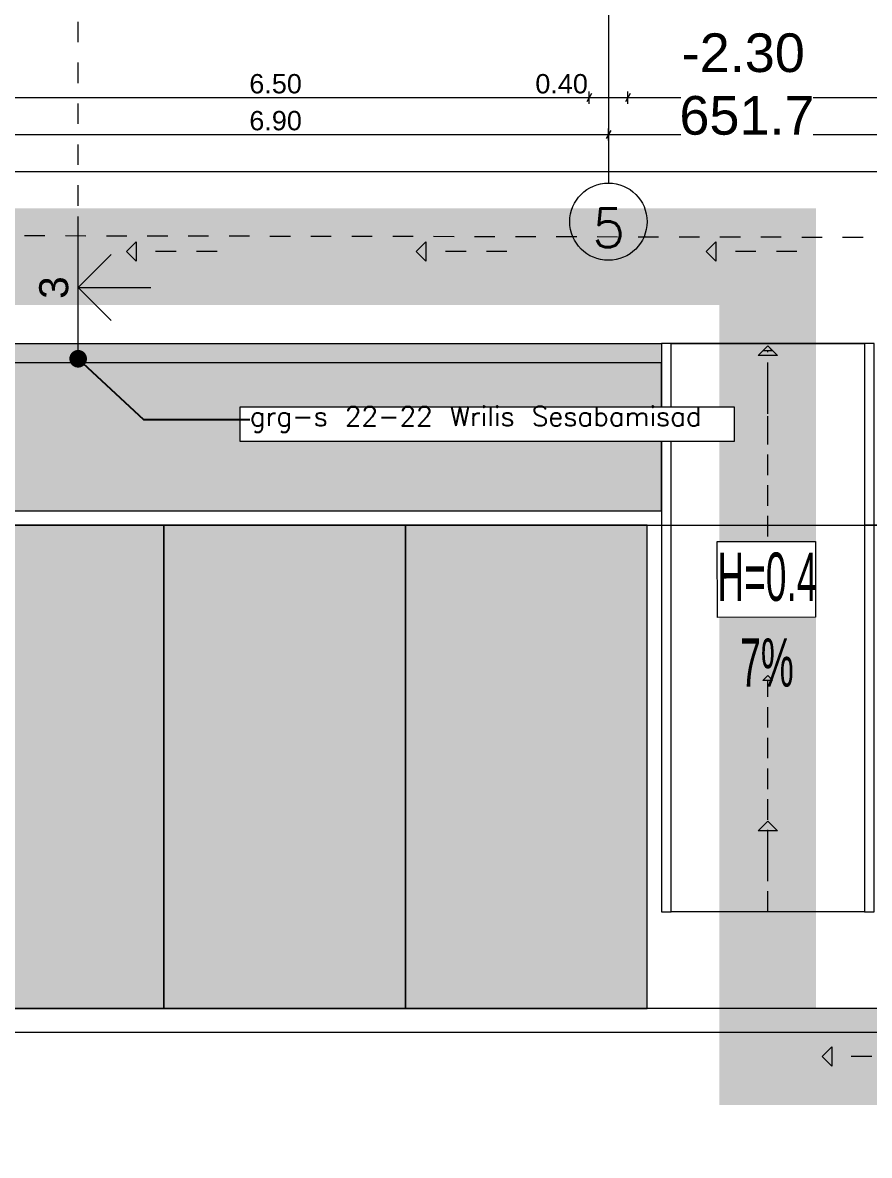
# Model space of a CAD drawing. Header units: millimetres. Extents: x 475616349 to 476941521, y 4620115302 to 4621446928.
# Drawn here: x 476519345 to 476528108, y 4620370351 to 4620382074 of the extents above; entities that cross this region are included whole.
import ezdxf

# ---------------------------------------------------------------- set-up
doc = ezdxf.new("R2010")
doc.units = ezdxf.units.MM
doc.header["$MEASUREMENT"] = 0
doc.set_wipeout_variables(frame=1)
for name, pattern in [('Dashed', [423.333333, 211.666667, -211.666667]), ('Hidden Line', [317.5, 211.666667, -105.833333]), ('Wipeout_Contour', [1000, 0, -1000])]:
    doc.linetypes.add(name, pattern=pattern)
for name, color, linetype, lineweight in [('0_Pen_No__42_Pen_No__250_Pen_No__5', 5, 'Continuous', 0), ('Annotation - Text_Pen_No__7_Pen_No__5', 5, 'Continuous', 0), ('New_._Pen_No__250', 7, 'Continuous', 0), ('New_._Pen_No__5', 5, 'Continuous', 0), ('New_004-КРАСНЫЕ_ОТМЕТКИ_Pen_No__4', 7, 'Continuous', 0), ('New_0_Pen_No__5', 5, 'Continuous', 0), ('New_2D Drafting - General_Pen_No__250_Pen_No__7_Pen_No__250', 7, 'Continuous', 0), ('New_2D Drafting - General_Pen_No__250_Pen_No__7_Pen_No__7', 7, 'Continuous', 0), ('New_2D Drafting - General_Pen_No__2_Pen_No__5', 5, 'Continuous', 0), ('New_Annotation - Text_Pen_No__1', 1, 'Continuous', 0), ('New_Car-Art_Pen_No__40', 40, 'Continuous', 0), ('New_gza_Pen_No__250', 7, 'Continuous', 0), ('New_New_AUDIT_I_220901135917-1_Pen_No__12_Pen_No__42', 250, 'Continuous', 0), ('New_shenobebi_Pen_No__5', 5, 'Continuous', 0), ('New_Structural - Bearing_Pen_No__4', 7, 'Continuous', 0), ('New_zoma_Pen_No__1', 1, 'Continuous', 0), ('New_ნავეთების კონტურები გრგ2_Pen_No__1', 1, 'Continuous', 0), ('New_საბავშვო მოედნები_Pen_No__250', 7, 'Continuous', 0), ('New_საბავშვო მოედნები_Pen_No__255', 255, 'Continuous', 0), ('New_საბავშვო მოედნები_Pen_No__7', 7, 'Continuous', 0), ('zoma_Pen_No__142', 142, 'Continuous', 0), ('zoma_Pen_No__5_Pen_No__5', 5, 'Continuous', 0)]:
    doc.layers.add(name, color=color, linetype=linetype, lineweight=lineweight)
for name, color, linetype, lineweight, true_color in [('New_004-КРАСНЫЕ_ОТМЕТКИ_Pen_No__12', 7, 'Continuous', 0, 0x939598), ('New_2D Drafting - General_Pen_No__250_Pen_No__7_Pen_No__15', 7, 'Continuous', 0, 0xf8d731), ('New_საბავშვო მოედნები_Pen_No__12', 7, 'Continuous', 0, 0x939598), ('New_საბავშვო მოედნები_Pen_No__252', 7, 'Continuous', 0, 0x666666), ('New_საბავშვო მოედნები_Pen_No__26', 7, 'Continuous', 0, 0x719730)]:
    doc.layers.add(name, color=color, linetype=linetype, lineweight=lineweight, true_color=true_color)
for name, color, linetype in [('New_Car-Art', 7, 'Continuous'), ('New_zoma', 7, 'Continuous'), ('New_საბავშვო მოედნები', 7, 'Continuous'), ('zoma', 7, 'Continuous')]:
    doc.layers.add(name, color=color, linetype=linetype)
doc.styles.add('GENERATED_STYLE_1', font='arial.ttf')
doc.styles.add('GENERATED_STYLE_2', font='arial.ttf')
doc.dimstyles.new('GENERATED_STYLE__1', dxfattribs={"dimtxt": 200, "dimasz": 64.421331, "dimexe": 0.18, "dimexo": 3, "dimgap": 0.09, "dimtad": 1, "dimtih": 1, "dimtoh": 1, "dimlfac": 0.001, "dimzin": 0, "dimdsep": 46, "dimtxsty": 'GENERATED_STYLE_2', "dimblk": 'ARROWHEAD_2', "dimblk1": 'ARROWHEAD_2', "dimblk2": 'ARROWHEAD_2', "dimcen": 0.09, "dimclrd": 142, "dimclre": 142, "dimclrt": 142, "dimadec": 0, "dimazin": 0, "dimtfac": 1, "dimtdec": 4, "dimtmove": 0, "dimatfit": 3, "dimfxl": 1, "dimtolj": 1, "dimtzin": 0, "dimarcsym": 0})
doc.dimstyles.new('GENERATED_STYLE__10', dxfattribs={"dimtxt": 100, "dimasz": 68.640772, "dimexe": 0.18, "dimexo": 900, "dimgap": 0.09, "dimtad": 1, "dimtih": 1, "dimtoh": 1, "dimlfac": 0.001, "dimzin": 0, "dimdsep": 46, "dimtxsty": 'GENERATED_STYLE_2', "dimblk": 'ARROWHEAD_2', "dimblk1": 'ARROWHEAD_2', "dimblk2": 'ARROWHEAD_2', "dimcen": 0.09, "dimclrd": 7, "dimclre": 7, "dimclrt": 7, "dimadec": 0, "dimazin": 0, "dimtfac": 1, "dimtdec": 4, "dimtmove": 0, "dimatfit": 3, "dimfxl": 1, "dimtolj": 1, "dimtzin": 0, "dimarcsym": 0})
doc.dimstyles.new('GENERATED_STYLE__47', dxfattribs={"dimtxt": 0.18, "dimasz": 364.8, "dimexe": 0.18, "dimexo": 0.0625, "dimgap": 0.09, "dimtad": 0, "dimtih": 1, "dimtoh": 1, "dimdec": 4, "dimzin": 0, "dimdsep": 46, "dimcen": 0.09, "dimadec": 0, "dimazin": 0, "dimtfac": 1, "dimtdec": 4, "dimtmove": 0, "dimatfit": 3, "dimldrblk": 'ARROWHEAD_11', "dimfxl": 1, "dimtolj": 1, "dimtzin": 0, "dimarcsym": 0})
doc.dimstyles.new('GENERATED_STYLE__53', dxfattribs={"dimtxt": 279.999995, "dimasz": 64.421331, "dimexe": 0.18, "dimexo": 3, "dimgap": 0.09, "dimtad": 1, "dimlfac": 0.001, "dimzin": 0, "dimdsep": 46, "dimtxsty": 'GENERATED_STYLE_1', "dimblk": 'ARROWHEAD_2', "dimblk1": 'ARROWHEAD_2', "dimblk2": 'ARROWHEAD_2', "dimcen": 0.09, "dimclrd": 1, "dimclre": 1, "dimclrt": 1, "dimadec": 0, "dimazin": 0, "dimtfac": 1, "dimtdec": 4, "dimtmove": 2, "dimatfit": 3, "dimfxl": 1, "dimtolj": 1, "dimtzin": 0, "dimarcsym": 0})

# ---------------------------------------------------------------- blocks, each defined once
blk = doc.blocks.new('Line_15', base_point=(476527057, 4620372872))
at = {"layer": 'New_საბავშვო მოედნები_Pen_No__250', "color": 7, "linetype": 'Hidden Line', "lineweight": 0}
blk.add_line((476527057, 4620372872), (476527057, 4620375266), dxfattribs=at)
at = {"layer": 'New_საბავშვო მოედნები_Pen_No__252', "color": 251, "linetype": 'Continuous', "lineweight": 0, "true_color": 0x666666}
for p, q in [((476527057, 4620375316), (476527007, 4620375266)), ((476527057, 4620375316), (476527107, 4620375266)), ((476527107, 4620375266), (476527007, 4620375266))]:
    blk.add_line(p, q, dxfattribs=at)
blk = doc.blocks.new('Line_19', base_point=(476527057, 4620376439))
at = {"layer": 'New_საბავშვო მოედნები_Pen_No__250', "color": 7, "linetype": 'Hidden Line', "lineweight": 0}
blk.add_line((476527057, 4620376439), (476527057, 4620378677), dxfattribs=at)
at = {"layer": 'New_საბავშვო მოედნები_Pen_No__252', "color": 251, "linetype": 'Continuous', "lineweight": 0, "true_color": 0x666666}
for p, q in [((476527057, 4620378727), (476527007, 4620378677)), ((476527057, 4620378727), (476527107, 4620378677)), ((476527107, 4620378677), (476527007, 4620378677))]:
    blk.add_line(p, q, dxfattribs=at)
blk = doc.blocks.new('Line_28', base_point=(476528556, 4620371372))
at = {"layer": 'New_Car-Art_Pen_No__40', "linetype": 'Continuous', "lineweight": 0}
blk.add_hatch(color=40, dxfattribs=at).paths.add_polyline_path([(476527618, 4620371372), (476527718, 4620371272), (476527718, 4620371472)])
at = {"layer": 'New_Car-Art_Pen_No__40', "color": 40, "linetype": 'Continuous', "lineweight": 0}
for p, q in [((476527618, 4620371372), (476527718, 4620371472)), ((476527718, 4620371472), (476527718, 4620371272)), ((476527618, 4620371372), (476527718, 4620371272))]:
    blk.add_line(p, q, dxfattribs=at)
at = {"layer": 'New_Car-Art_Pen_No__40', "color": 40, "linetype": 'Dashed', "lineweight": 0}
blk.add_line((476528556, 4620371372), (476527718, 4620371372), dxfattribs=at)
blk = doc.blocks.new('Line_29', base_point=(476527057, 4620372872))
at = {"layer": 'New_Car-Art_Pen_No__40', "linetype": 'Continuous', "lineweight": 0}
blk.add_hatch(color=40, dxfattribs=at).paths.add_polyline_path([(476527057, 4620373810), (476526957, 4620373710), (476527157, 4620373710)])
at = {"layer": 'New_Car-Art_Pen_No__40', "color": 40, "linetype": 'Continuous', "lineweight": 0}
for p, q in [((476527057, 4620373810), (476526957, 4620373710)), ((476527057, 4620373810), (476527157, 4620373710)), ((476527157, 4620373710), (476526957, 4620373710))]:
    blk.add_line(p, q, dxfattribs=at)
at = {"layer": 'New_Car-Art_Pen_No__40', "color": 40, "linetype": 'Dashed', "lineweight": 0}
blk.add_line((476527057, 4620372872), (476527057, 4620373710), dxfattribs=at)
blk = doc.blocks.new('Line_30', base_point=(476527057, 4620377789))
at = {"layer": 'New_Car-Art_Pen_No__40', "linetype": 'Continuous', "lineweight": 0}
blk.add_hatch(color=40, dxfattribs=at).paths.add_polyline_path([(476527057, 4620378727), (476526957, 4620378627), (476527157, 4620378627)])
at = {"layer": 'New_Car-Art_Pen_No__40', "color": 40, "linetype": 'Continuous', "lineweight": 0}
for p, q in [((476527057, 4620378727), (476526957, 4620378627)), ((476527057, 4620378727), (476527157, 4620378627)), ((476527157, 4620378627), (476526957, 4620378627))]:
    blk.add_line(p, q, dxfattribs=at)
at = {"layer": 'New_Car-Art_Pen_No__40', "color": 40, "linetype": 'Dashed', "lineweight": 0}
blk.add_line((476527057, 4620377789), (476527057, 4620378627), dxfattribs=at)
blk = doc.blocks.new('Line_31', base_point=(476527357, 4620379706))
at = {"layer": 'New_Car-Art_Pen_No__40', "linetype": 'Continuous', "lineweight": 0}
blk.add_hatch(color=40, dxfattribs=at).paths.add_polyline_path([(476526419, 4620379706), (476526519, 4620379606), (476526519, 4620379806)])
at = {"layer": 'New_Car-Art_Pen_No__40', "color": 40, "linetype": 'Continuous', "lineweight": 0}
for p, q in [((476526419, 4620379706), (476526519, 4620379806)), ((476526519, 4620379806), (476526519, 4620379606)), ((476526419, 4620379706), (476526519, 4620379606))]:
    blk.add_line(p, q, dxfattribs=at)
at = {"layer": 'New_Car-Art_Pen_No__40', "color": 40, "linetype": 'Dashed', "lineweight": 0}
blk.add_line((476527357, 4620379706), (476526519, 4620379706), dxfattribs=at)
blk = doc.blocks.new('Line_32', base_point=(476524357, 4620379706))
at = {"layer": 'New_Car-Art_Pen_No__40', "linetype": 'Continuous', "lineweight": 0}
blk.add_hatch(color=40, dxfattribs=at).paths.add_polyline_path([(476523419, 4620379706), (476523519, 4620379606), (476523519, 4620379806)])
at = {"layer": 'New_Car-Art_Pen_No__40', "color": 40, "linetype": 'Continuous', "lineweight": 0}
for p, q in [((476523419, 4620379706), (476523519, 4620379806)), ((476523519, 4620379806), (476523519, 4620379606)), ((476523419, 4620379706), (476523519, 4620379606))]:
    blk.add_line(p, q, dxfattribs=at)
at = {"layer": 'New_Car-Art_Pen_No__40', "color": 40, "linetype": 'Dashed', "lineweight": 0}
blk.add_line((476524357, 4620379706), (476523519, 4620379706), dxfattribs=at)
blk = doc.blocks.new('Line_33', base_point=(476521357, 4620379706))
at = {"layer": 'New_Car-Art_Pen_No__40', "linetype": 'Continuous', "lineweight": 0}
blk.add_hatch(color=40, dxfattribs=at).paths.add_polyline_path([(476520419, 4620379706), (476520519, 4620379606), (476520519, 4620379806)])
at = {"layer": 'New_Car-Art_Pen_No__40', "color": 40, "linetype": 'Continuous', "lineweight": 0}
for p, q in [((476520419, 4620379706), (476520519, 4620379806)), ((476520519, 4620379806), (476520519, 4620379606)), ((476520419, 4620379706), (476520519, 4620379606))]:
    blk.add_line(p, q, dxfattribs=at)
at = {"layer": 'New_Car-Art_Pen_No__40', "color": 40, "linetype": 'Dashed', "lineweight": 0}
blk.add_line((476521357, 4620379706), (476520519, 4620379706), dxfattribs=at)
blk = doc.blocks.new('*D1221', base_point=(476577134, 4620325126))
at = {"layer": 'zoma_Pen_No__142', "color": 142, "linetype": 'Continuous', "lineweight": 0, "transparency": 16777216}
for p, q in [((476518532, 4620380959), (476518483, 4620380874)), ((476518507, 4620380853), (476518507, 4620380980)), ((476525432, 4620380959), (476525383, 4620380874)), ((476525407, 4620380853), (476525407, 4620380980)), ((476518507, 4620380917), (476525407, 4620380917))]:
    blk.add_line(p, q, dxfattribs=at)
at = {"layer": 'zoma_Pen_No__142', "color": 142, "lineweight": 0, "transparency": 16777216, "insert": (476521691, 4620380957), "char_height": 200, "attachment_point": 7, "style": 'GENERATED_STYLE_2'}
blk.add_mtext('\\A1;{\\pql;\\fArial CYR|b0|i0|c204|p34;6.90}', dxfattribs=at)
blk = doc.blocks.new('ARROWHEAD_2')
at = {"color": 0, "linetype": 'Continuous', "lineweight": 0}
for p, q in [((0, 0), (-1, 0)), ((-0.38, -0.66), (0.38, 0.66))]:
    blk.add_line(p, q, dxfattribs=at)
blk = doc.blocks.new('*D1222', base_point=(476577134, 4620325126))
at = {"layer": 'zoma_Pen_No__142', "color": 142, "linetype": 'Continuous', "lineweight": 0, "transparency": 16777216}
for p, q in [((476525432, 4620380959), (476525383, 4620380874)), ((476525407, 4620380853), (476525407, 4620380980)), ((476532332, 4620380959), (476532283, 4620380874)), ((476532307, 4620380853), (476532307, 4620380980)), ((476525407, 4620380917), (476532307, 4620380917))]:
    blk.add_line(p, q, dxfattribs=at)
at = {"layer": 'zoma_Pen_No__142', "color": 142, "lineweight": 0, "transparency": 16777216, "insert": (476528591, 4620380957), "char_height": 200, "attachment_point": 7, "style": 'GENERATED_STYLE_2'}
blk.add_mtext('\\A1;{\\pql;\\fArial CYR|b0|i0|c204|p34;6.90}', dxfattribs=at)
blk = doc.blocks.new('*D1230', base_point=(476577134, 4620325126))
at = {"layer": 'zoma_Pen_No__142', "color": 142, "linetype": 'Continuous', "lineweight": 0, "transparency": 16777216}
for p, q in [((476497607, 4620380470), (476497607, 4620380598)), ((476539407, 4620380470), (476539407, 4620380598)), ((476497566, 4620380534), (476497607, 4620380534)), ((476497632, 4620380576), (476497583, 4620380492)), ((476497607, 4620380534), (476539407, 4620380534)), ((476539383, 4620380492), (476539432, 4620380576)), ((476539407, 4620380534), (476539449, 4620380534))]:
    blk.add_line(p, q, dxfattribs=at)
at = {"layer": 'zoma_Pen_No__142', "color": 142, "lineweight": 0, "transparency": 16777216, "insert": (476518165, 4620380574), "char_height": 200, "attachment_point": 7, "style": 'GENERATED_STYLE_2'}
blk.add_mtext('\\A1;{\\pql;\\fArial CYR|b0|i0|c204|p34;41.80}', dxfattribs=at)
blk = doc.blocks.new('*D1238', base_point=(476577134, 4620325126))
at = {"layer": 'zoma_Pen_No__142', "color": 142, "linetype": 'Continuous', "lineweight": 0, "transparency": 16777216}
for p, q in [((476518732, 4620381341), (476518683, 4620381256)), ((476518707, 4620381235), (476518707, 4620381362)), ((476518707, 4620381299), (476525207, 4620381299)), ((476525232, 4620381341), (476525183, 4620381256)), ((476525207, 4620381235), (476525207, 4620381362))]:
    blk.add_line(p, q, dxfattribs=at)
at = {"layer": 'zoma_Pen_No__142', "color": 142, "lineweight": 0, "transparency": 16777216, "char_height": 200, "attachment_point": 7, "style": 'GENERATED_STYLE_2'}
for s, insert in [('\\A1;{\\pql;\\fArial CYR|b0|i0|c204|p34;6.50}', (476521691, 4620381339)), ('\\A1;{\\pql;\\fArial CYR|b0|i0|c204|p34;0.40}', (476524651, 4620381339))]:
    blk.add_mtext(s, dxfattribs=dict(at, insert=insert))
blk = doc.blocks.new('*D1239', base_point=(476577134, 4620325126))
at = {"layer": 'zoma_Pen_No__142', "color": 142, "linetype": 'Continuous', "lineweight": 0, "transparency": 16777216}
for p, q in [((476525232, 4620381341), (476525183, 4620381256)), ((476525207, 4620381235), (476525207, 4620381362)), ((476525207, 4620381299), (476525607, 4620381299)), ((476525632, 4620381341), (476525583, 4620381256)), ((476525607, 4620381235), (476525607, 4620381362))]:
    blk.add_line(p, q, dxfattribs=at)
blk = doc.blocks.new('*D1240', base_point=(476577134, 4620325126))
at = {"layer": 'zoma_Pen_No__142', "color": 142, "linetype": 'Continuous', "lineweight": 0, "transparency": 16777216}
for p, q in [((476525632, 4620381341), (476525583, 4620381256)), ((476525607, 4620381235), (476525607, 4620381362)), ((476525607, 4620381299), (476532107, 4620381299)), ((476532132, 4620381341), (476532083, 4620381256)), ((476532107, 4620381235), (476532107, 4620381362))]:
    blk.add_line(p, q, dxfattribs=at)
at = {"layer": 'zoma_Pen_No__142', "color": 142, "lineweight": 0, "transparency": 16777216, "char_height": 200, "attachment_point": 7, "style": 'GENERATED_STYLE_2'}
for s, insert in [('\\A1;{\\pql;\\fArial CYR|b0|i0|c204|p34;6.50}', (476528591, 4620381339)), ('\\A1;{\\pql;\\fArial CYR|b0|i0|c204|p34;0.40}', (476531551, 4620381339))]:
    blk.add_mtext(s, dxfattribs=dict(at, insert=insert))
blk = doc.blocks.new('ARROWHEAD_11')
at = {"color": 0, "linetype": 'Continuous', "lineweight": 0}
blk.add_line((0, 0), (-1, 0), dxfattribs=at)
at = {"color": 0, "linetype": 'Continuous', "lineweight": 0, "const_width": 0.25, "flags": 128}
blk.add_lwpolyline([(-0.125, 0, 1), (0.125, 0, 1)], format="xyb", close=True, dxfattribs=at)
blk = doc.blocks.new('*D2346', base_point=(476577134, 4620325126))
at = {"layer": 'New_zoma_Pen_No__1', "color": 1, "linetype": 'Continuous', "lineweight": 0, "transparency": 16777216}
for p, q in [((476539471, 4620382863), (476539344, 4620382863)), ((476539450, 4620382839), (476539365, 4620382888)), ((476539407, 4620382863), (476539407, 4620382905)), ((476539407, 4620376864), (476539407, 4620382863)), ((476539471, 4620376864), (476539344, 4620376864)), ((476539365, 4620376889), (476539450, 4620376840)), ((476539407, 4620376823), (476539407, 4620376864))]:
    blk.add_line(p, q, dxfattribs=at)
at = {"color": 254, "linetype": 'Wipeout_Contour', "lineweight": 0, "ltscale": 18579562247.17355, "transparency": 16777216}
blk.add_wipeout([(476539401, 4620380375), (476539401, 4620381220), (476539021, 4620381220), (476539021, 4620380375)], dxfattribs=at).dxf.layer = 'New_zoma'
at = {"layer": 'New_zoma_Pen_No__1', "color": 1, "lineweight": 0, "transparency": 16777216, "insert": (476539351, 4620380425), "char_height": 280, "attachment_point": 7, "rotation": 90, "style": 'GENERATED_STYLE_1'}
blk.add_mtext('\\A1;{\\pql;\\fArial|b0|i0|c0|p34;6.00}', dxfattribs=at)
blk = doc.blocks.new('*D3945')
at = {"layer": 'Defpoints', "color": 0, "linetype": 'Continuous', "transparency": 16777216}
for p in [(476469055, 4620372395), (476469405, 4620372395), (476533305, 4620355694)]:
    blk.add_point(p, dxfattribs=at)
at = {"layer": 'zoma', "color": 7, "linetype": 'Continuous', "lineweight": -2, "transparency": 16777216}
for p, q in [((476468505, 4620372395), (476469055, 4620372395)), ((476469055, 4620372327), (476469055, 4620364194)), ((476469055, 4620355762), (476469055, 4620363866)), ((476532405, 4620355694), (476469055, 4620355694))]:
    blk.add_line(p, q, dxfattribs=at)
at = {"layer": 'zoma', "color": 7, "linetype": 'Continuous', "lineweight": -2, "transparency": 16777216, "xscale": 68.64077230571034, "yscale": 68.64077230571034, "zscale": 68.64077230571034}
for p, rotation in [((476469055, 4620372395), 90), ((476469055, 4620355694), 270)]:
    blk.add_blockref('ARROWHEAD_2', p, dxfattribs=dict(at, rotation=rotation))
at = {"layer": 'zoma', "color": 7, "linetype": 'Continuous', "lineweight": 0, "transparency": 16777216, "insert": (476469055, 4620364030), "char_height": 100, "attachment_point": 5, "rotation": 90, "style": 'GENERATED_STYLE_2'}
blk.add_mtext('\\A1;16.70', dxfattribs=at)

msp = doc.modelspace()

# ---------------------------------------------------------------- hatches: boundary and pattern name
at = {"layer": 'New_2D Drafting - General_Pen_No__250_Pen_No__7_Pen_No__15', "linetype": 'Continuous', "lineweight": 0, "true_color": 0x7c6b18}
msp.add_hatch(color=46, dxfattribs=at).paths.add_polyline_path([(476490806.738, 4620379152.204), (476526556.733, 4620379152.204), (476526556.733, 4620371872.491), (476526556.733, 4620370872.491), (476531079.146, 4620370872.491), (476531079.146, 4620371872.491), (476527556.733, 4620371872.491), (476527556.733, 4620379260.688), (476527556.733, 4620380152.204), (476491806.738, 4620380152.204), (476491806.738, 4620405217.052), (476490806.738, 4620405217.052), (476490806.738, 4620380152.204)])
at = {"layer": 'New_2D Drafting - General_Pen_No__250_Pen_No__7_Pen_No__7', "linetype": 'Continuous', "lineweight": 0}
msp.add_hatch(color=7, dxfattribs=at).paths.add_polyline_path([(476512157.132, 4620378552.269), (476512157.132, 4620378752.269), (476525957.131, 4620378752.269), (476525957.131, 4620378552.269)])
at = {"layer": 'New_საბავშვო მოედნები_Pen_No__12', "linetype": 'Continuous', "lineweight": 0, "true_color": 0x494a4c}
for points in [[(476518307.139, 4620376872.491), (476518307.139, 4620371872.491), (476520807.139, 4620371872.491), (476520807.139, 4620376872.491)], [(476520807.139, 4620376872.491), (476520807.139, 4620371872.491), (476523307.139, 4620371872.491), (476523307.139, 4620376872.491)], [(476523307.139, 4620376872.491), (476523307.139, 4620371872.491), (476525807.139, 4620371872.491), (476525807.139, 4620376872.491)]]:
    msp.add_hatch(color=251, dxfattribs=at).paths.add_polyline_path(points)
at = {"layer": 'New_საბავშვო მოედნები_Pen_No__26', "linetype": 'Continuous', "lineweight": 0, "true_color": 0x384b18}
msp.add_hatch(color=79, dxfattribs=at).paths.add_polyline_path([(476512157.132, 4620378552.269), (476512157.132, 4620377552.269), (476517457.154, 4620377552.269), (476517457.154, 4620372363.606, 0.389964881), (476517732.372, 4620371972.491), (476517882.368, 4620371972.491, 0.389964881), (476518157.586, 4620372363.606), (476518157.586, 4620377022.417), (476525957.131, 4620377022.417), (476525957.131, 4620378552.269)])

# ---------------------------------------------------------------- linework, layer by layer
at = {"layer": '0_Pen_No__42_Pen_No__250_Pen_No__5', "color": 5, "linetype": 'Continuous', "lineweight": 0}
msp.add_circle((476525407.131, 4620380013.92), 400, dxfattribs=at)
at = {"layer": 'New_._Pen_No__250', "color": 7, "linetype": 'Continuous', "lineweight": 0, "flags": 128}
for points in [[(476525957.147, 4620372872.491), (476526057.16, 4620372872.491), (476526057.109, 4620378752.269), (476525957.147, 4620378752.269)], [(476528056.733, 4620372872.491), (476528156.734, 4620372872.491), (476528156.695, 4620378752.269), (476528056.733, 4620378752.269)]]:
    msp.add_lwpolyline(points, close=True, dxfattribs=at)
at = {"layer": 'New_2D Drafting - General_Pen_No__250_Pen_No__7_Pen_No__250', "color": 7, "linetype": 'Continuous', "lineweight": 0, "flags": 128}
msp.add_lwpolyline([(476512157.132, 4620378552.269), (476512157.132, 4620378752.269), (476525957.131, 4620378752.269), (476525957.131, 4620378552.269)], close=True, dxfattribs=at)
at = {"layer": 'New_gza_Pen_No__250', "color": 7, "linetype": 'Continuous', "lineweight": 0, "flags": 128}
msp.add_lwpolyline([(476538905.574, 4620371872.491), (476517307.132, 4620371872.491), (476517307.132, 4620372394.435), (476411892.493, 4620372394.435), (476411971.316, 4620366374.29), (476449829.371, 4620366374.29, -0.414776972), (476453332.952, 4620362395.724), (476453333.223, 4620361043.236), (476453335.289, 4620350728.826), (476459335.289, 4620350728.826), (476459332.952, 4620362389.804, -0.417513869), (476462977.789, 4620366394.6), (476538905.574, 4620366394.415)], format="xyb", close=True, dxfattribs=at)
at = {"layer": 'New_shenobebi_Pen_No__5', "color": 5, "linetype": 'Dashed', "lineweight": 0}
msp.add_lwpolyline([(476519919.39, 4620379331.846), (476519919.39, 4620404160.713)], dxfattribs=at)
at = {"layer": 'New_shenobebi_Pen_No__5', "color": 5, "linetype": 'Continuous', "lineweight": 0}
for points in [[(476519919.39, 4620378594.973), (476519919.39, 4620380068.72)], [(476519919.39, 4620379331.846), (476520260.536, 4620379672.992)], [(476519919.39, 4620379331.846), (476520672.388, 4620379331.846)], [(476519919.39, 4620379331.846), (476520260.536, 4620378990.701)]]:
    msp.add_lwpolyline(points, dxfattribs=at)
at = {"layer": 'New_Structural - Bearing_Pen_No__4', "color": 7, "linetype": 'Continuous', "lineweight": 0, "flags": 128}
msp.add_lwpolyline([(476526057.125, 4620378752.269), (476528056.733, 4620378752.269), (476528056.733, 4620372872.491), (476526057.125, 4620372872.491)], close=True, dxfattribs=at)
at = {"layer": 'New_საბავშვო მოედნები_Pen_No__250', "color": 7, "linetype": 'Continuous', "lineweight": 0}
msp.add_line((476528156.706, 4620378752.269), (476525957.131, 4620378752.269), dxfattribs=at)
at = {"layer": 'New_საბავშვო მოედნები_Pen_No__255', "color": 255, "linetype": 'Continuous', "lineweight": 0}
msp.add_lwpolyline([(476538698.945, 4620371623.236), (476517207.585, 4620371623.236), (476517207.585, 4620372144.435), (476411892.493, 4620372144.435)], dxfattribs=at)
at = {"layer": 'New_საბავშვო მოედნები_Pen_No__7', "color": 7, "linetype": 'Continuous', "lineweight": 0, "flags": 128}
msp.add_lwpolyline([(476512157.132, 4620378552.269), (476512157.132, 4620377552.269), (476517457.154, 4620377552.269), (476517457.154, 4620372363.606, 0.389964881), (476517732.372, 4620371972.491), (476517882.368, 4620371972.491, 0.389964881), (476518157.586, 4620372363.606), (476518157.586, 4620377022.417), (476525957.131, 4620377022.417), (476525957.131, 4620378552.269)], format="xyb", close=True, dxfattribs=at)
for points in [[(476518307.139, 4620376872.491), (476518307.139, 4620371872.491), (476520807.139, 4620371872.491), (476520807.139, 4620376872.491)], [(476520807.139, 4620376872.491), (476520807.139, 4620371872.491), (476523307.139, 4620371872.491), (476523307.139, 4620376872.491)], [(476523307.139, 4620376872.491), (476523307.139, 4620371872.491), (476525807.139, 4620371872.491), (476525807.139, 4620376872.491)]]:
    msp.add_lwpolyline(points, close=True, dxfattribs=at)
at = {"layer": 'zoma_Pen_No__5_Pen_No__5', "color": 5, "linetype": 'Continuous', "lineweight": 0}
msp.add_line((476525407.131, 4620403989.287), (476525407.131, 4620380413.92), dxfattribs=at)

# ---------------------------------------------------------------- block references
at = {"layer": 'New_Car-Art', "color": 40, "linetype": 'Dashed', "lineweight": 0}
for name, p in [('Line_33', (476521356.733, 4620379706.446)), ('Line_32', (476524356.733, 4620379706.446)), ('Line_31', (476527356.733, 4620379706.446)), ('Line_30', (476527056.929, 4620377789.475)), ('Line_29', (476527056.929, 4620372872.491)), ('Line_28', (476528556.071, 4620371372.491))]:
    msp.add_blockref(name, p, dxfattribs=at)
at = {"layer": 'New_საბავშვო მოედნები', "color": 7, "linetype": 'Hidden Line', "lineweight": 0}
for name, p in [('Line_19', (476527056.929, 4620376439.326)), ('Line_15', (476527056.929, 4620372872.491))]:
    msp.add_blockref(name, p, dxfattribs=at)

# ---------------------------------------------------------------- texts
at = {"layer": 'Annotation - Text_Pen_No__7_Pen_No__5', "color": 5, "linetype": 'Continuous', "lineweight": 0, "insert": (476525409.288, 4620380149.415), "char_height": 400, "attachment_point": 2}
msp.add_mtext('\\A1;{\\pqc;\\Ftxt.shx;5}', dxfattribs=at)
at = {"layer": 'New_._Pen_No__5', "color": 5, "linetype": 'Continuous', "lineweight": 0, "insert": (476519516.533, 4620379331.846), "char_height": 300, "attachment_point": 2, "rotation": 90, "style": 'GENERATED_STYLE_1'}
msp.add_mtext('\\A1;{\\pqc;\\fArial|b0|i0|c0|p34;3}', dxfattribs=at)
at = {"layer": 'New_New_AUDIT_I_220901135917-1_Pen_No__12_Pen_No__42', "color": 250, "linetype": 'Continuous', "lineweight": 0, "insert": (476526770.738, 4620375196.629), "char_height": 500, "attachment_point": 7, "rotation": 0.0081599, "style": 'GENERATED_STYLE_2'}
msp.add_mtext('\\A1;{\\W0.550000x;\\pql;\\fArial CYR|b0|i0|c204|p34;7\\fArial CYR|b0|i0|c204|p34;%}', dxfattribs=at)

# ---------------------------------------------------------------- dimensions: what is measured, and where the dimension line sits
at = {"layer": 'zoma', "color": 142, "linetype": 'Continuous', "lineweight": 0}
for base, p1, p2, picture, middle in [((476539407.125, 4620380533.982), (476497607.125, 4620382327.23), (476539407.125, 4620382327.23), '*D1230', (476518501.183, 4620380673.982)), ((476525207.125, 4620381298.553), (476518707.125, 4620348192.361), (476525207.125, 4620348192.361), '*D1238', (476521950.832, 4620381438.553)), ((476532107.125, 4620381298.553), (476525607.125, 4620348192.361), (476532107.125, 4620348192.361), '*D1240', (476528850.832, 4620381438.553)), ((476525607.125, 4620381298.553), (476525207.125, 4620348192.361), (476525607.125, 4620348192.361), '*D1239', (476524910.277, 4620381438.553)), ((476525407.125, 4620380916.77), (476518507.125, 4620379278.074), (476525407.125, 4620379278.074), '*D1221', (476521950.832, 4620381056.77)), ((476532307.125, 4620380916.77), (476525407.125, 4620379278.074), (476532307.125, 4620379278.074), '*D1222', (476528850.832, 4620381056.77))]:
    dim = msp.add_linear_dim(base=base, p1=p1, p2=p2, dimstyle='GENERATED_STYLE__1', dxfattribs=at)
    dim.commit()
    dim.dimension.update_dxf_attribs({"geometry": picture, "text_midpoint": middle, "dimtype": 160})
at = {"layer": 'zoma', "color": 1, "linetype": 'Continuous', "lineweight": 0}
dim = msp.add_linear_dim(base=(476469055.012, 4620372395.182), p1=(476533305.019, 4620355693.75), p2=(476469405.012, 4620372395.182), angle=90, dimstyle='GENERATED_STYLE__10', dxfattribs=at)
dim.commit()
dim.dimension.update_dxf_attribs({"geometry": '*D3945', "text_midpoint": (476469055.012, 4620364029.611), "dimtype": 160, "text_rotation": 90})

# ---------------------------------------------------------------- next in the draw order: wipeouts: each hides what was drawn before it
at = {"color": 5, "linetype": 'Continuous', "lineweight": 0, "ltscale": 18579544612.43644}
msp.add_wipeout([(476521596.188, 4620378097.863), (476526710.198, 4620378097.863), (476526710.198, 4620377738.487), (476521596.188, 4620377738.487)], dxfattribs=at).dxf.layer = 'New_2D Drafting - General_Pen_No__2_Pen_No__5'
at = {"color": 1, "linetype": 'Wipeout_Contour', "lineweight": 0, "ltscale": 18579560905.92132}
msp.add_wipeout([(476526179.479, 4620382054.148), (476527426.566, 4620382054.148), (476527426.566, 4620381425.576), (476526179.479, 4620381425.576)], dxfattribs=at).dxf.layer = 'New_Annotation - Text_Pen_No__1'

# ---------------------------------------------------------------- next in the draw order: linework, layer by layer
at = {"layer": 'New_2D Drafting - General_Pen_No__2_Pen_No__5', "color": 5, "linetype": 'Continuous', "lineweight": 0, "flags": 128}
msp.add_lwpolyline([(476521596.188, 4620378097.863), (476526710.198, 4620378097.863), (476526710.198, 4620377738.487), (476521596.188, 4620377738.487)], close=True, dxfattribs=at)

# ---------------------------------------------------------------- next in the draw order: texts
at = {"layer": 'New_2D Drafting - General_Pen_No__2_Pen_No__5', "color": 5, "linetype": 'Continuous', "lineweight": 0, "insert": (476521696.188, 4620377966.751), "char_height": 200, "attachment_point": 4}
msp.add_mtext('\\A1;{\\pql;\\Ftxt.shx;grg-s 22-22 Wrilis Sesabamisad}', dxfattribs=at)
at = {"layer": 'New_Annotation - Text_Pen_No__1', "color": 1, "linetype": 'Continuous', "lineweight": 0, "insert": (476526803.023, 4620381962.72), "char_height": 400, "attachment_point": 2, "style": 'GENERATED_STYLE_1'}
msp.add_mtext('\\A1;{\\pqc;\\fArial|b0|i0|c0|p34;-2\\fArial|b0|i0|c0|p34;.\\fArial|b0|i0|c0|p34;3\\fArial|b0|i0|c0|p34;0}', dxfattribs=at)

# ---------------------------------------------------------------- next in the draw order: leaders
at = {"layer": 'New_2D Drafting - General_Pen_No__2_Pen_No__5', "color": 5, "linetype": 'Continuous', "lineweight": 0, "annotation_type": 0, "has_hookline": 1, "hookline_direction": 0, "text_width": 5500}
msp.add_leader([(476519919.39, 4620378594.973), (476520596.188, 4620377966.751), (476521696.098, 4620377966.751)], dimstyle='GENERATED_STYLE__47', dxfattribs=at)

# ---------------------------------------------------------------- next in the draw order: wipeouts: each hides what was drawn before it
at = {"color": 1, "linetype": 'Wipeout_Contour', "lineweight": 0, "ltscale": 18579558341.60221}
msp.add_wipeout([(476526156.986, 4620381405.765), (476527524.758, 4620381405.765), (476527524.758, 4620380777.192), (476526156.986, 4620380777.192)], dxfattribs=at).dxf.layer = 'New_Annotation - Text_Pen_No__1'

# ---------------------------------------------------------------- next in the draw order: linework, layer by layer
at = {"layer": 'New_0_Pen_No__5', "color": 5, "linetype": 'Dashed', "lineweight": 0}
msp.add_lwpolyline([(476540319.517, 4620379828.279), (476517736.94, 4620379869.614), (476517737.701, 4620377898.138), (476443850.929, 4620377847.19), (476443885.171, 4620375389.541), (476416915.887, 4620375370.601), (476416915.604, 4620393128.722), (476435839.851, 4620399837.31), (476483942.245, 4620399855.884), (476540368.663, 4620399863.476)], close=True, dxfattribs=at)
at = {"layer": 'New_ნავეთების კონტურები გრგ2_Pen_No__1', "color": 1, "linetype": 'Continuous', "lineweight": 0}
msp.add_lwpolyline([(476554621.262, 4620445127.86), (476371235.274, 4620380118.079), (476376109.675, 4620374699.84), (476413923.068, 4620374868.355), (476413960.37, 4620372368.503), (476447337.996, 4620372391.945), (476517739.844, 4620372402.269), (476517738.119, 4620376869.595), (476538368.545, 4620376877.561), (476554647.614, 4620376883.847)], close=True, dxfattribs=at)
msp.add_lwpolyline([(476554621.262, 4620445127.86), (476371235.274, 4620380118.079), (476376109.675, 4620374699.84), (476413923.068, 4620374868.355), (476413960.37, 4620372368.503), (476447337.996, 4620372391.945), (476517739.844, 4620372402.269), (476517738.119, 4620376869.595), (476538368.545, 4620376877.561), (476554647.614, 4620376883.847)], close=True, dxfattribs=at)

# ---------------------------------------------------------------- next in the draw order: texts
at = {"layer": 'New_Annotation - Text_Pen_No__1', "color": 1, "linetype": 'Continuous', "lineweight": 0, "insert": (476526840.872, 4620381314.336), "char_height": 400, "attachment_point": 2, "style": 'GENERATED_STYLE_1'}
msp.add_mtext('\\A1;{\\pqc;\\fArial|b0|i0|c0|p34;651.\\fArial|b0|i0|c0|p34;7}', dxfattribs=at)

# ---------------------------------------------------------------- next in the draw order: dimensions: what is measured, and where the dimension line sits
at = {"layer": 'New_zoma', "color": 1, "linetype": 'Continuous', "lineweight": 0}
dim = msp.add_linear_dim(base=(476539407.131, 4620382863.476), p1=(476522005.875, 4620376864.178), p2=(476522006.939, 4620382863.476), angle=90, dimstyle='GENERATED_STYLE__53', dxfattribs=at)
dim.commit()
dim.dimension.update_dxf_attribs({"geometry": '*D2346', "text_midpoint": (476539211.131, 4620380788.407), "dimtype": 160, "text_rotation": 90})

# ---------------------------------------------------------------- next in the draw order: wipeouts: each hides what was drawn before it
at = {"color": 252, "linetype": 'Continuous', "lineweight": 0, "ltscale": 18579539407.0622, "true_color": 0x939598}
msp.add_wipeout([(476526534.305, 4620376704.75), (476527550.079, 4620376704.895), (476527550.19, 4620375919.18), (476526534.417, 4620375919.035)], dxfattribs=at).dxf.layer = 'New_004-КРАСНЫЕ_ОТМЕТКИ_Pen_No__12'

# ---------------------------------------------------------------- next in the draw order: linework, layer by layer
at = {"layer": 'New_004-КРАСНЫЕ_ОТМЕТКИ_Pen_No__4', "color": 7, "linetype": 'Continuous', "lineweight": 0, "flags": 128}
msp.add_lwpolyline([(476526534.305, 4620376704.75), (476527550.079, 4620376704.895), (476527550.19, 4620375919.18), (476526534.417, 4620375919.035)], close=True, dxfattribs=at)
at = {"layer": 'New_ნავეთების კონტურები გრგ2_Pen_No__1', "color": 1, "linetype": 'Continuous', "lineweight": 0}
msp.add_lwpolyline([(476564514.017, 4620345373.866), (476564501.848, 4620376887.652), (476554647.614, 4620376883.847), (476538368.545, 4620376877.561), (476517738.119, 4620376869.595), (476517739.844, 4620372402.269), (476447337.996, 4620372391.946), (476447342.589, 4620365851.358, -0.37095272), (476453326.828, 4620359757.718), (476453335.202, 4620330929.585), (476554665.337, 4620330987.933), (476564519.57, 4620330991.738), (476564514.141, 4620345051.946)], format="xyb", dxfattribs=at)

# ---------------------------------------------------------------- next in the draw order: texts
at = {"layer": 'New_004-КРАСНЫЕ_ОТМЕТКИ_Pen_No__12', "color": 252, "linetype": 'Continuous', "lineweight": 0, "true_color": 0x939598, "insert": (476526534.394, 4620376082.236), "char_height": 500, "attachment_point": 7, "rotation": 0.0081599, "style": 'GENERATED_STYLE_1'}
msp.add_mtext('\\A1;{\\W0.550000x;\\pql;\\fArial|b0|i0|c0|p34;H=\\fArial|b0|i0|c0|p34;0\\fArial|b0|i0|c0|p34;.\\fArial|b0|i0|c0|p34;4}', dxfattribs=at)

doc.saveas('drawing.dxf')
